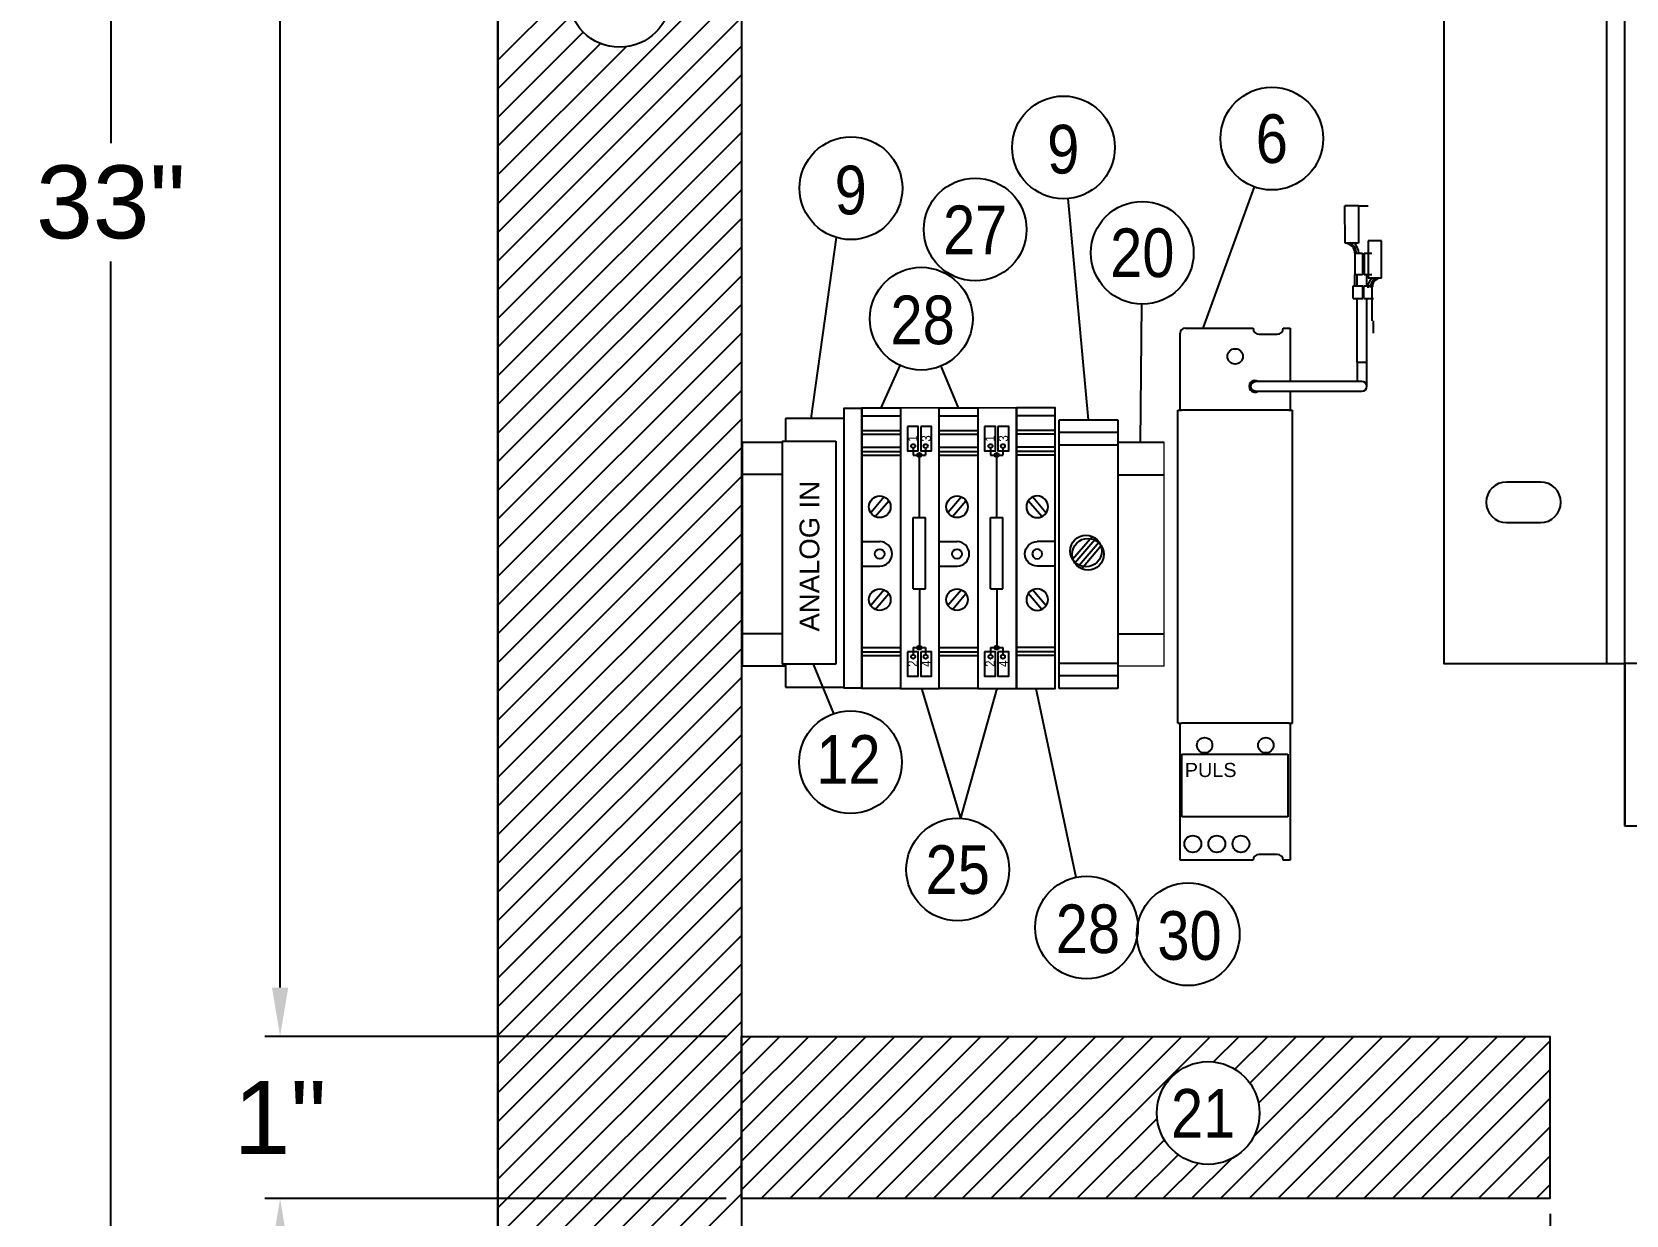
# Model space of a CAD drawing. Header units: inches. Extents: x -38 to 199, y -310 to 64.
# Drawn here: x 38.83 to 48.65, y -65.64 to -58.34 of the extents above; entities that cross this region are included whole.
import ezdxf
from ezdxf.enums import TextEntityAlignment as Align

# ---------------------------------------------------------------- set-up
doc = ezdxf.new("R2010")
doc.units = ezdxf.units.IN
doc.header["$MEASUREMENT"] = 0
for name, color, linetype in [('DETAIL$', 5, 'Continuous'), ('FREE-TEXT', 2, 'Continuous'), ('PLC', 7, 'Continuous')]:
    doc.layers.add(name, color=color, linetype=linetype)
doc.styles.get("Standard").update_dxf_attribs({"font": 'arial.ttf'})
doc.styles.add('TXT', font='txt')
doc.dimstyles.new('Current', dxfattribs={"dimscale": 1.5, "dimtxt": 0.3, "dimasz": 0.2, "dimexe": 0.0625, "dimexo": 0.0625, "dimgap": 0.09, "dimtad": 0, "dimtih": 1, "dimtoh": 1, "dimdec": 4, "dimzin": 0, "dimdsep": 46, "dimlunit": 5, "dimtxsty": 'Standard', "dimcen": 0, "dimclrd": 256, "dimclre": 256, "dimclrt": 256, "dimadec": 0, "dimazin": 0, "dimtfac": 1, "dimtdec": 4, "dimtix": 1, "dimtofl": 0, "dimtmove": 0, "dimatfit": 3, "dimfxl": 1, "dimfrac": 1, "dimtolj": 1, "dimtzin": 0, "dimarcsym": 0})

# ---------------------------------------------------------------- blocks, each defined once
blk = doc.blocks.new('*D187')
at = {"lineweight": -2, "transparency": 16777216}
for p, q in [((40.361, -64.2345), (40.361, -63.9345)), ((43.1083, -64.5345), (40.2673, -64.5345)), ((43.1083, -65.5345), (40.2673, -65.5345)), ((40.361, -65.8345), (40.361, -66.1345))]:
    blk.add_line(p, q, dxfattribs=at)
at = {"transparency": 16777216}
for points in [[(40.311, -64.2345), (40.411, -64.2345), (40.361, -64.5345)], [(40.311, -65.8345), (40.411, -65.8345), (40.361, -65.5345)]]:
    blk.add_solid(points, dxfattribs=at)
at = {"layer": 'DEFPOINTS', "color": 0, "transparency": 16777216}
for p in [(43.2021, -64.5345), (40.361, -65.5345), (43.2021, -65.5345)]:
    blk.add_point(p, dxfattribs=at)
at = {"transparency": 16777216, "insert": (40.361, -65.0345), "char_height": 0.45, "attachment_point": 5}
blk.add_mtext('\\A1;1"', dxfattribs=at)
blk = doc.blocks.new('*D189')
at = {"lineweight": -2, "transparency": 16777216}
for p, q in [((41.6083, -42.8957), (39.2246, -42.8957)), ((39.3183, -43.1957), (39.3183, -59.0308)), ((39.3183, -75.5957), (39.3183, -59.7606)), ((41.6083, -75.8957), (39.2246, -75.8957))]:
    blk.add_line(p, q, dxfattribs=at)
at = {"transparency": 16777216}
for points in [[(39.2683, -43.1957), (39.3683, -43.1957), (39.3183, -42.8957)], [(39.2683, -75.5957), (39.3683, -75.5957), (39.3183, -75.8957)]]:
    blk.add_solid(points, dxfattribs=at)
at = {"layer": 'DEFPOINTS', "color": 0, "transparency": 16777216}
for p in [(41.7021, -42.8957), (39.3183, -75.8957), (41.7021, -75.8957)]:
    blk.add_point(p, dxfattribs=at)
at = {"transparency": 16777216, "insert": (39.3183, -59.3957), "char_height": 0.45, "attachment_point": 5}
blk.add_mtext('\\A1;33"', dxfattribs=at)
blk = doc.blocks.new('*D192')
at = {"lineweight": -2, "transparency": 16777216}
for p, q in [((43.2021, -65.6282), (43.2021, -66.3158)), ((48.1834, -65.6282), (48.1834, -66.3158)), ((43.5021, -66.222), (45.2991, -66.222)), ((47.8834, -66.222), (46.0864, -66.222))]:
    blk.add_line(p, q, dxfattribs=at)
at = {"transparency": 16777216}
for points in [[(43.5021, -66.172), (43.5021, -66.272), (43.2021, -66.222)], [(47.8834, -66.172), (47.8834, -66.272), (48.1834, -66.222)]]:
    blk.add_solid(points, dxfattribs=at)
at = {"layer": 'DEFPOINTS', "color": 0, "transparency": 16777216}
for p in [(43.2021, -65.5345), (48.1834, -65.5345), (48.1834, -66.222)]:
    blk.add_point(p, dxfattribs=at)
at = {"transparency": 16777216, "insert": (45.6927, -66.222), "char_height": 0.45, "attachment_point": 5}
blk.add_mtext('\\A1;5"', dxfattribs=at)
blk = doc.blocks.new('*D194')
at = {"lineweight": -2, "transparency": 16777216}
for p, q in [((43.1083, -50.8957), (40.2673, -50.8957)), ((40.361, -51.1957), (40.361, -57.3502)), ((40.361, -64.2345), (40.361, -58.08)), ((41.594, -64.5345), (40.2673, -64.5345))]:
    blk.add_line(p, q, dxfattribs=at)
at = {"transparency": 16777216}
for points in [[(40.311, -51.1957), (40.411, -51.1957), (40.361, -50.8957)], [(40.311, -64.2345), (40.411, -64.2345), (40.361, -64.5345)]]:
    blk.add_solid(points, dxfattribs=at)
at = {"layer": 'DEFPOINTS', "color": 0, "transparency": 16777216}
for p in [(43.2021, -50.8957), (40.361, -64.5345), (41.6878, -64.5345)]:
    blk.add_point(p, dxfattribs=at)
at = {"transparency": 16777216, "insert": (40.361, -57.7151), "char_height": 0.45, "attachment_point": 5}
blk.add_mtext('\\A1;13.75"', dxfattribs=at)
blk = doc.blocks.new('A$C595E315F')
at = {"color": 8}
for p, q in [((-0.5787, -0.36), (-0.5787, 0)), ((-0.5787, 0), (1.0769, 0)), ((1.0769, 0), (1.0769, -0.36)), ((1.0769, -0.36), (-0.5787, -0.36))]:
    blk.add_line(p, q, dxfattribs=at)
for p, q in [((-0.501, -0.36), (-0.501, 0)), ((-0.4233, -0.36), (-0.4233, 0)), ((0.9215, -0.36), (0.9215, 0)), ((0.9992, -0.36), (0.9992, 0))]:
    blk.add_line(p, q)
blk.add_circle((0.2491, -0.1767), 0.0976, dxfattribs=at)
at = {"layer": 'DETAIL$', "color": 8}
for points in [[(0.3377, -0.2178), (0.1943, -0.0959)], [(0.16, -0.1369), (0.3022, -0.2586)]]:
    blk.add_lwpolyline(points, dxfattribs=at)
blk = doc.blocks.new('11511607')
at = {"color": 8}
blk.add_lwpolyline([(-0.865, -0.238), (-0.865, 0), (0.865, 0), (0.865, -0.238)], close=True, dxfattribs=at)
for points in [[(-0.6383, 0), (-0.6383, -0.238)], [(0.5962, 0), (0.5962, -0.238)]]:
    blk.add_lwpolyline(points, dxfattribs=at)
for centre in [(-0.3169, -0.1101), (0.2551, -0.1101)]:
    blk.add_circle(centre, 0.0666, dxfattribs=at)
at = {"layer": 'DETAIL$', "color": 8}
for points in [[(-0.6604, 0), (-0.6604, -0.238)], [(-0.6124, 0), (-0.6124, -0.238)], [(-0.1104, 0), (-0.1104, -0.1101)], [(0.0407, 0), (0.0407, -0.1101)], [(0.5741, 0), (0.5741, -0.238)], [(0.6221, 0), (0.6221, -0.238)], [(0.7023, 0), (0.7023, -0.238)], [(0.7262, 0), (0.7262, -0.238)], [(0.8151, 0), (0.8151, -0.238)], [(-0.3773, -0.0821), (-0.2796, -0.1652)], [(-0.2562, -0.1372), (-0.3532, -0.0542)], [(0.1947, -0.0821), (0.2925, -0.1652)], [(0.3159, -0.1372), (0.2189, -0.0542)]]:
    blk.add_lwpolyline(points, dxfattribs=at)
blk.add_circle((-0.0349, -0.1101), 0.03, dxfattribs=at)
blk.add_arc((-0.0349, -0.1101), 0.0755, 180, 0, dxfattribs=at)
at = {"color": 6, "style": 'TXT', "flags": 3}
for tag, p in [('MANUF', (-0.865, -0.5272)), ('PART#', (-0.865, -0.7691)), ('DESC', (-0.865, -1.0093))]:
    blk.add_attdef(tag, p, '', height=0.125, dxfattribs=at)
blk = doc.blocks.new('11836816')
at = {"color": 8}
blk.add_lwpolyline([(-0.8631, -0.11), (-0.8631, 0), (0.8631, 0), (0.8631, -0.11)], close=True, dxfattribs=at)
at = {"color": 6, "style": 'TXT', "flags": 3}
for tag, p in [('MANUF', (-0.8631, -0.3992)), ('PART#', (-0.8631, -0.6411)), ('DESC', (-0.8631, -0.8813))]:
    blk.add_attdef(tag, p, '', height=0.125, dxfattribs=at)
blk = doc.blocks.new('screw')
at = {"layer": 'PLC'}
for p, q in [((76.388, 10.4681), (76.2662, 10.3258)), ((76.4289, 10.4337), (76.307, 10.2904))]:
    blk.add_line(p, q, dxfattribs=at)
blk.add_circle((76.3481, 10.379), 0.0976, dxfattribs=at)
blk = doc.blocks.new('30')
at = {"layer": 'FREE-TEXT', "color": 1}
blk.add_circle((75.1155, -11.6432), 0.3164, dxfattribs=at)
at = {"layer": 'FREE-TEXT', "color": 1, "width": 0.85}
blk.add_text('30', height=0.3, dxfattribs=at).set_placement((75.1235, -11.6508), align=Align.MIDDLE)

msp = doc.modelspace()

# ---------------------------------------------------------------- hatches: boundary and pattern name
at = {"layer": 'PLC', "true_color": 0x000000}
h = msp.add_hatch(color=18, dxfattribs=at)
h.dxf.hatch_style = 1
h.paths.add_polyline_path([(44.28606, -60.9525), (44.29872, -60.9525), (44.29872, -60.93984, 0.4142136)])
h.paths.add_polyline_path([(44.28606, -60.9525, 0.4142136), (44.29872, -60.96516, 0.4142136), (44.31138, -60.9525), (44.29872, -60.9525)])
h.paths.add_polyline_path([(44.29872, -60.93984), (44.29872, -60.9525), (44.31138, -60.9525, 0.4142136)])
h = msp.add_hatch(color=18, dxfattribs=at)
h.dxf.hatch_style = 1
h.paths.add_polyline_path([(44.76206, -60.9525), (44.77472, -60.9525), (44.77472, -60.93984, 0.4142136)])
h.paths.add_polyline_path([(44.76206, -60.9525, 0.4142136), (44.77472, -60.96516, 0.4142136), (44.78738, -60.9525), (44.77472, -60.9525)])
h.paths.add_polyline_path([(44.77472, -60.93984), (44.77472, -60.9525), (44.78738, -60.9525, 0.4142136)])
h = msp.add_hatch(color=18, dxfattribs=at)
h.dxf.hatch_style = 1
h.paths.add_polyline_path([(44.28606, -62.13897), (44.29872, -62.13897), (44.29872, -62.12631, 0.4142136)])
h.paths.add_polyline_path([(44.28606, -62.13897, 0.4142136), (44.29872, -62.15163, 0.4142136), (44.31138, -62.13897), (44.29872, -62.13897)])
h.paths.add_polyline_path([(44.29872, -62.12631), (44.29872, -62.13897), (44.31138, -62.13897, 0.4142136)])
h = msp.add_hatch(color=18, dxfattribs=at)
h.dxf.hatch_style = 1
h.paths.add_polyline_path([(44.76206, -62.13897), (44.77472, -62.13897), (44.77472, -62.12631, 0.4142136)])
h.paths.add_polyline_path([(44.76206, -62.13897, 0.4142136), (44.77472, -62.15163, 0.4142136), (44.78738, -62.13897), (44.77472, -62.13897)])
h.paths.add_polyline_path([(44.77472, -62.12631), (44.77472, -62.13897), (44.78738, -62.13897, 0.4142136)])

# ---------------------------------------------------------------- linework, layer by layer
for p, q in [((41.70208, -42.8957), (41.70208, -75.8957)), ((46.36126, -59.30009), (46.04443, -60.1713)), ((47.00309, -59.41747), (46.92002, -59.41749)), ((46.92009, -59.6474), (46.92002, -59.41749)), ((47.00309, -59.41747), (47.06242, -59.41745)), ((47.00309, -59.41747), (47.00315, -59.64738)), ((47.00315, -59.64738), (46.92009, -59.6474)), ((46.9242, -59.64754), (46.9242, -59.6474)), ((46.9275, -59.64785), (46.9275, -59.6474)), ((47.14549, -59.63201), (47.06242, -59.63203)), ((47.06242, -59.63203), (47.06248, -59.86194)), ((47.14555, -59.86192), (47.14549, -59.63201)), ((46.98092, -59.7082), (47.02802, -59.70819)), ((46.98092, -59.7082), (46.98095, -59.8417)), ((47.02802, -59.70819), (47.02806, -59.84169)), ((47.03764, -59.70819), (47.08475, -59.70817)), ((47.03764, -59.70819), (47.03768, -59.84169)), ((47.02806, -59.84169), (46.98095, -59.8417)), ((46.98097, -59.90993), (46.98095, -59.8417)), ((46.99481, -59.90993), (46.99479, -59.8417)), ((47.02805, -59.80815), (47.03767, -59.80815)), ((47.08479, -59.84167), (47.03768, -59.84169)), ((47.05414, -59.90991), (47.05412, -59.84168)), ((47.14555, -59.86192), (47.06248, -59.86194)), ((47.13813, -59.86192), (47.13813, -59.86238)), ((47.14144, -59.86192), (47.14144, -59.86206)), ((46.97059, -59.90994), (47.02992, -59.90992)), ((46.97061, -59.98707), (46.97059, -59.90994)), ((46.97061, -59.98707), (47.02994, -59.98705)), ((46.99493, -60.38073), (46.99483, -59.98706)), ((47.02994, -59.98705), (47.02992, -59.90992)), ((47.03585, -59.90992), (47.09519, -59.9099)), ((47.03588, -59.98705), (47.03585, -59.90992)), ((47.03588, -59.98705), (47.09521, -59.98704)), ((47.05426, -60.38071), (47.05416, -59.98705)), ((47.08475, -59.92275), (47.08479, -60.05625)), ((47.08479, -60.05625), (47.0848, -60.12449)), ((45.93489, -60.1713), (46.3546, -60.1713)), ((46.53922, -60.1713), (46.58292, -60.1713)), ((46.58292, -60.1713), (46.58292, -60.4995)), ((47.09521, -60.20162), (47.09519, -60.12448)), ((45.90475, -60.67563), (45.90475, -60.20144)), ((46.39077, -60.20747), (46.50305, -60.20747)), ((46.99493, -60.38073), (47.05426, -60.38071)), ((46.99493, -60.38073), (46.99496, -60.49939)), ((47.0543, -60.52904), (47.05426, -60.38071)), ((47.02463, -60.49938), (46.36515, -60.49956)), ((46.36516, -60.55889), (47.02465, -60.55872)), ((46.58292, -60.55883), (46.58292, -60.67563)), ((45.89081, -60.67563), (45.91365, -60.67563)), ((45.89081, -62.60394), (45.89081, -60.67563)), ((46.57402, -60.67563), (45.91365, -60.67563)), ((46.57402, -60.67563), (46.59687, -60.67563)), ((46.59687, -62.60394), (46.59687, -60.67563)), ((45.52046, -60.87376), (45.80634, -60.87376)), ((43.45401, -61.07332), (43.20861, -61.07332)), ((45.52046, -61.07376), (45.80634, -61.07376)), ((48.12432, -61.11877), (47.9145, -61.11877)), ((47.9145, -61.36877), (48.12432, -61.36877)), ((43.45401, -62.05332), (43.20861, -62.05332)), ((45.52046, -62.05376), (45.80634, -62.05376)), ((43.20861, -62.25332), (43.20861, -62.25332)), ((45.89081, -62.60394), (45.91365, -62.60394)), ((45.90475, -63.44914), (45.90475, -62.60394)), ((46.57402, -62.60394), (45.91365, -62.60394)), ((46.57402, -62.60394), (46.59687, -62.60394)), ((46.58292, -62.60394), (46.58292, -63.44914)), ((45.91543, -62.79648), (46.56809, -62.79648)), ((45.91543, -63.18214), (45.91543, -62.79648)), ((46.56809, -62.79648), (46.56809, -63.18214)), ((46.56809, -63.18214), (45.91543, -63.18214)), ((46.50305, -63.41297), (46.39077, -63.41297)), ((46.3546, -63.44914), (45.90475, -63.44914)), ((46.58292, -63.44914), (46.53922, -63.44914))]:
    msp.add_line(p, q)
at = {"color": 8, "linetype": 'Continuous'}
for p, q in [((41.70208, -59.40351), (43.20208, -57.90351)), ((41.70208, -59.58029), (43.20208, -58.08029)), ((41.70208, -58.51963), (42.13816, -58.08354)), ((41.70208, -58.69641), (42.15816, -58.24033)), ((41.70208, -59.75707), (43.20208, -58.25707)), ((41.70208, -58.87318), (42.22834, -58.34692)), ((41.70208, -59.04996), (42.33493, -58.4171)), ((41.70208, -59.93384), (43.20208, -58.43384)), ((41.70208, -59.22674), (42.49172, -58.4371)), ((41.70208, -60.11062), (43.20208, -58.61062)), ((41.70208, -60.2874), (43.20208, -58.7874)), ((41.70208, -60.46417), (43.20208, -58.96417)), ((41.70208, -60.64095), (43.20208, -59.14095)), ((41.70208, -60.81773), (43.20208, -59.31773)), ((41.70208, -60.9945), (43.20208, -59.4945)), ((41.70208, -61.17128), (43.20208, -59.67128)), ((41.70208, -61.34806), (43.20208, -59.84806)), ((41.70208, -61.52483), (43.20208, -60.02483)), ((41.70208, -61.70161), (43.20208, -60.20161)), ((41.70208, -61.87839), (43.20208, -60.37839)), ((41.70208, -62.05516), (43.20208, -60.55516)), ((41.70208, -62.23194), (43.20208, -60.73194)), ((41.70208, -62.40872), (43.20208, -60.90872)), ((41.70208, -62.58549), (43.20208, -61.08549)), ((41.70208, -62.76227), (43.20208, -61.26227)), ((41.70208, -62.93905), (43.20208, -61.43905)), ((41.70208, -63.11582), (43.20208, -61.61582)), ((41.70208, -63.2926), (43.20208, -61.7926)), ((41.70208, -63.46938), (43.20208, -61.96938)), ((41.70208, -63.64615), (43.20208, -62.14615)), ((41.70208, -63.82293), (43.20208, -62.32293)), ((41.70208, -63.99971), (43.20208, -62.49971)), ((41.70208, -64.17648), (43.20208, -62.67648)), ((41.70208, -64.35326), (43.20208, -62.85326)), ((41.70208, -64.53004), (43.20208, -63.03004)), ((41.70208, -64.70681), (43.20208, -63.20681)), ((41.70208, -64.88359), (43.20208, -63.38359)), ((41.70208, -65.06037), (43.20208, -63.56037)), ((41.70208, -65.23714), (43.20208, -63.73714)), ((41.70208, -65.41392), (43.20208, -63.91392)), ((41.70208, -65.5907), (43.20208, -64.0907)), ((41.70208, -65.76747), (43.20208, -64.26747)), ((41.70208, -65.94425), (43.20208, -64.44425)), ((43.20208, -64.5956), (43.26319, -64.53449)), ((43.20208, -64.77238), (43.43997, -64.53449)), ((43.20208, -64.94916), (43.61675, -64.53449)), ((43.20208, -65.12593), (43.79353, -64.53449)), ((43.20208, -65.30271), (43.9703, -64.53449)), ((43.20208, -65.47949), (44.14708, -64.53449)), ((43.32386, -65.53449), (44.32386, -64.53449)), ((43.50063, -65.53449), (44.50063, -64.53449)), ((43.67741, -65.53449), (44.67741, -64.53449)), ((43.85419, -65.53449), (44.85419, -64.53449)), ((44.03096, -65.53449), (45.03096, -64.53449)), ((44.20774, -65.53449), (45.20774, -64.53449)), ((44.38452, -65.53449), (45.38452, -64.53449)), ((44.56129, -65.53449), (45.56129, -64.53449)), ((44.73807, -65.53449), (45.73807, -64.53449)), ((44.91485, -65.53449), (45.91485, -64.53449)), ((45.09162, -65.53449), (46.09162, -64.53449)), ((46.1106, -64.69229), (46.2684, -64.53449)), ((46.15228, -65.53449), (47.15228, -64.53449)), ((46.24248, -64.73718), (46.44518, -64.53449)), ((46.32906, -65.53449), (47.32906, -64.53449)), ((46.33398, -64.82246), (46.62195, -64.53449)), ((46.35854, -65.15145), (46.97551, -64.53449)), ((46.38751, -64.94571), (46.79873, -64.53449)), ((46.50584, -65.53449), (47.50584, -64.53449)), ((46.68261, -65.53449), (47.68261, -64.53449)), ((46.85939, -65.53449), (47.85939, -64.53449)), ((47.03617, -65.53449), (48.03617, -64.53449)), ((47.21294, -65.53449), (48.18261, -64.56482)), ((41.70208, -66.12103), (43.20208, -64.62103)), ((41.70208, -66.2978), (43.20208, -64.7978)), ((47.38972, -65.53449), (48.18261, -64.74159)), ((41.70208, -66.47458), (43.20208, -64.97458)), ((47.5665, -65.53449), (48.18261, -64.91837)), ((45.2684, -65.53449), (45.76245, -65.04043)), ((47.74327, -65.53449), (48.18261, -65.09515)), ((41.70208, -66.65136), (43.20208, -65.15136)), ((45.44518, -65.53449), (45.80735, -65.17232)), ((45.62195, -65.53449), (45.89252, -65.26392)), ((45.97551, -65.53449), (46.22162, -65.28837)), ((47.92005, -65.53449), (48.18261, -65.27192)), ((41.70208, -66.82813), (43.20208, -65.32813)), ((45.79873, -65.53449), (46.01587, -65.31734)), ((48.09683, -65.53449), (48.18261, -65.4487)), ((41.70208, -67.00491), (43.20208, -65.50491))]:
    msp.add_line(p, q, dxfattribs=at)
at = {"color": 1}
for p, q in [((43.785, -59.61117), (43.6293, -60.72677)), ((43.64497, -62.24208), (43.77016, -62.54611)), ((44.31226, -62.39157), (44.55125, -63.19096)), ((44.7765, -62.39157), (44.55125, -63.19096))]:
    msp.add_line(p, q, dxfattribs=at)
at = {"color": 7, "lineweight": 0}
for p, q in [((43.20861, -60.87332), (43.20861, -60.87332)), ((45.52046, -60.87376), (45.80634, -60.87376)), ((45.80634, -62.25376), (45.80634, -60.87376)), ((43.20861, -62.25332), (43.20861, -62.25332)), ((45.80634, -62.25376), (45.52046, -62.25376))]:
    msp.add_line(p, q, dxfattribs=at)
for points in [[(41.70208, -42.8957), (43.20208, -42.8957), (43.20208, -75.8957), (41.70208, -75.8957)], [(48.64441, -56.23667), (47.52983, -56.23667), (47.52983, -62.23667), (48.64441, -62.23667)], [(48.64441, -56.23667), (48.52983, -56.23667), (48.52983, -62.23667), (48.64441, -62.23667)], [(48.64441, -62.23667), (48.64441, -63.23667), (61.58749, -63.23667), (61.58749, -62.23667)], [(43.20208, -65.53449), (43.20208, -64.53449), (48.18261, -64.53449), (48.18261, -65.53449)]]:
    msp.add_lwpolyline(points, close=True)
at = {"flags": 128}
msp.add_lwpolyline([(46.36783, -60.55877), (46.36412, -60.5582), (46.36053, -60.5572), (46.35724, -60.55584), (46.354, -60.55399), (46.35098, -60.55177), (46.34839, -60.54933), (46.34605, -60.54646), (46.34403, -60.54328), (46.34249, -60.54004), (46.34138, -60.53655), (46.34067, -60.53285), (46.34042, -60.52923), (46.34067, -60.52562), (46.34138, -60.52191), (46.34248, -60.51842), (46.34403, -60.51518), (46.34604, -60.512), (46.34837, -60.50913), (46.35097, -60.50669), (46.35399, -60.50447), (46.35723, -60.50262), (46.36051, -60.50125), (46.3641, -60.50025), (46.36781, -60.49968)], dxfattribs=at)
at = {"color": 1}
for points in [[(44.22438, -60.77741), (44.22438, -60.92639), (44.29096, -60.92639), (44.29096, -60.77741)], [(44.30647, -60.77741), (44.30647, -60.92639), (44.37305, -60.92639), (44.37305, -60.77741)], [(44.70038, -60.77741), (44.70038, -60.92639), (44.76696, -60.92639), (44.76696, -60.77741)], [(44.78247, -60.77741), (44.78247, -60.92639), (44.84905, -60.92639), (44.84905, -60.77741)], [(44.22438, -62.16507), (44.22438, -62.31405), (44.29096, -62.31405), (44.29096, -62.16507)], [(44.30647, -62.16507), (44.30647, -62.31405), (44.37305, -62.31405), (44.37305, -62.16507)], [(44.70038, -62.16507), (44.70038, -62.31405), (44.76696, -62.31405), (44.76696, -62.16507)], [(44.78247, -62.16507), (44.78247, -62.31405), (44.84905, -62.31405), (44.84905, -62.16507)]]:
    msp.add_lwpolyline(points, close=True, dxfattribs=at)
msp.add_lwpolyline([(43.47492, -62.25332), (43.20861, -62.25332), (43.20861, -60.87332), (43.45401, -60.87332)])
for centre, radius in [((42.45208, -58.12318), 0.31641), ((46.4694, -59.00273), 0.31641), ((45.67145, -59.706), 0.31641), ((46.24384, -60.34461), 0.04747), ((46.05545, -62.74083), 0.04747), ((46.43222, -62.74083), 0.04747), ((45.98259, -63.34892), 0.05192), ((46.13092, -63.34892), 0.05192), ((46.27925, -63.34892), 0.05192), ((46.07708, -65.00691), 0.31641)]:
    msp.add_circle(centre, radius)
msp.add_circle((43.87408, -62.84496), 0.31641, dxfattribs=at)
for centre, radius, start, end in [((46.9201, -59.70822), 0.06082, 83.010475, 86.13955), ((46.9201, -59.70822), 0.06082, 0.015202, 83.010475), ((46.9201, -59.70822), 0.06972, 0.015202, 60.746963), ((46.9201, -59.70822), 0.08455, 0.015202, 46.011774), ((47.14557, -59.92274), 0.08455, 134.018629, 180.015202), ((47.14557, -59.92274), 0.06972, 119.28344, 180.015202), ((47.14557, -59.92274), 0.06082, 97.019928, 180.015202), ((47.14557, -59.92274), 0.06082, 93.890853, 97.019928), ((45.93489, -60.20144), 0.03014, 90, 180), ((46.39077, -60.1713), 0.03617, 180, 270), ((46.50305, -60.1713), 0.03617, 270, 0), ((46.36515, -60.52922), 0.03579, 55.995349, 304.035055), ((47.02464, -60.52905), 0.02967, 270.015202, 90.015202), ((47.9145, -61.24377), 0.125, 90, 270), ((48.12432, -61.24377), 0.125, 270, 90), ((46.39077, -63.44914), 0.03617, 90, 180), ((46.50305, -63.44914), 0.03617, 0, 90)]:
    msp.add_arc(centre, radius, start, end)
at = {"layer": 'FREE-TEXT', "color": 1}
for centre in [(45.18616, -59.05681), (43.87729, -59.30853), (44.64218, -59.56263), (44.31037, -60.11214), (44.53443, -63.50692), (45.32843, -63.86414)]:
    msp.add_circle(centre, 0.31641, dxfattribs=at)
at = {"layer": 'PLC', "color": 1}
for p, q in [((45.34045, -60.73595), (45.21511, -59.37189)), ((44.06334, -60.66157), (44.18062, -60.40072)), ((44.53934, -60.66157), (44.43208, -60.4042)), ((43.83495, -60.72677), (43.47492, -60.72677)), ((43.47492, -60.72677), (43.47492, -60.86708)), ((43.83495, -62.3824), (43.83495, -60.72677)), ((43.45401, -60.86708), (43.47492, -60.86708)), ((43.45401, -60.86708), (43.45401, -62.24208)), ((43.47492, -60.86708), (43.78495, -60.86708)), ((43.78495, -60.86708), (43.78495, -62.24208)), ((43.47492, -62.24208), (43.45401, -62.24208)), ((43.47492, -62.24208), (43.47492, -62.3824)), ((43.78495, -62.24208), (43.47492, -62.24208)), ((43.47492, -62.3824), (43.83495, -62.3824))]:
    msp.add_line(p, q, dxfattribs=at)
at = {"layer": 'PLC'}
for p, q in [((45.66041, -60.87376), (45.66846, -60.02239)), ((44.42034, -60.66157), (44.18234, -60.66352)), ((44.18234, -60.66352), (44.18234, -62.39157)), ((44.42034, -62.39157), (44.42034, -60.66157)), ((44.89634, -60.66157), (44.65834, -60.66352)), ((44.65834, -60.66352), (44.65834, -62.39157)), ((44.89634, -62.39157), (44.89634, -60.66157)), ((44.26041, -60.90978), (44.26041, -60.92671)), ((44.26041, -60.92663), (44.26041, -60.9525)), ((44.26041, -60.9525), (44.29872, -60.9525)), ((44.29872, -61.33801), (44.29872, -60.9525)), ((44.29872, -60.9525), (44.33702, -60.9525)), ((44.33702, -60.9097), (44.33702, -60.92663)), ((44.33702, -60.92663), (44.33702, -60.9525)), ((44.73641, -60.90978), (44.73641, -60.92671)), ((44.73641, -60.92663), (44.73641, -60.9525)), ((44.73641, -60.9525), (44.77472, -60.9525)), ((44.77472, -61.33801), (44.77472, -60.9525)), ((44.77472, -60.9525), (44.81302, -60.9525)), ((44.81302, -60.9097), (44.81302, -60.92663)), ((44.81302, -60.92663), (44.81302, -60.9525)), ((44.26041, -61.77693), (44.26041, -61.33801)), ((44.26041, -61.33801), (44.29872, -61.33801)), ((44.29872, -61.33801), (44.33702, -61.33801)), ((44.33702, -61.77693), (44.33702, -61.33801)), ((44.73641, -61.77693), (44.73641, -61.33801)), ((44.73641, -61.33801), (44.77472, -61.33801)), ((44.77472, -61.33801), (44.81302, -61.33801)), ((44.81302, -61.77693), (44.81302, -61.33801)), ((44.26041, -61.77693), (44.29872, -61.77693)), ((44.29872, -61.77693), (44.33702, -61.77693)), ((44.29872, -61.77693), (44.29872, -62.12631)), ((44.73641, -61.77693), (44.77472, -61.77693)), ((44.77472, -61.77693), (44.81302, -61.77693)), ((44.77472, -61.77693), (44.77472, -62.12631)), ((44.26041, -62.13897), (44.28606, -62.13897)), ((44.26041, -62.13897), (44.26041, -62.182)), ((44.31138, -62.13897), (44.33702, -62.13897)), ((44.33702, -62.13897), (44.33702, -62.182)), ((44.73641, -62.13897), (44.76206, -62.13897)), ((44.73641, -62.13897), (44.73641, -62.182)), ((44.78738, -62.13897), (44.81302, -62.13897)), ((44.81302, -62.13897), (44.81302, -62.182)), ((44.26041, -62.16507), (44.26041, -62.182)), ((44.33702, -62.16507), (44.33702, -62.182)), ((44.73641, -62.16507), (44.73641, -62.182)), ((44.81302, -62.16507), (44.81302, -62.182)), ((48.64441, -63.23667), (48.64441, -62.22024)), ((44.18234, -62.39157), (44.42034, -62.39157)), ((44.65834, -62.39157), (44.89634, -62.39157)), ((45.01534, -62.39157), (45.26263, -63.55465))]:
    msp.add_line(p, q, dxfattribs=at)
for centre in [(44.26041, -60.89712), (44.29872, -60.9525), (44.33702, -60.89712), (44.73641, -60.89712), (44.77472, -60.9525), (44.81302, -60.89712), (44.29872, -62.13897), (44.77472, -62.13897), (44.26041, -62.19466), (44.33702, -62.19466), (44.73641, -62.19466), (44.81302, -62.19466)]:
    msp.add_circle(centre, 0.01266, dxfattribs=at)

# ---------------------------------------------------------------- block references
at = {"color": 1, "rotation": 90}
for name, p in [('11836816', (43.83434, -61.52657)), ('11511607', (43.94434, -61.52657)), ('11511607', (44.42034, -61.52657))]:
    msp.add_blockref(name, p, dxfattribs=at)
at = {"color": 1, "xscale": -1, "rotation": 270}
msp.add_blockref('11511607', (45.13434, -61.52657), dxfattribs=at)
at = {"rotation": 90}
msp.add_blockref('A$C595E315F', (45.16043, -61.81287), dxfattribs=at)
at = {"layer": 'PLC'}
for name, p in [('screw', (-31.0237, -71.92298)), ('30', (-29.16097, -52.26223))]:
    msp.add_blockref(name, p, dxfattribs=at)

# ---------------------------------------------------------------- texts
at = {"width": 0.85}
for s, p in [('6', (46.4694, -59.00273)), ('20', (45.67145, -59.706)), ('21', (46.04623, -65.00691))]:
    msp.add_text(s, height=0.3, dxfattribs=at).set_placement(p, align=Align.MIDDLE)
for s, p in [('1', (44.25714, -60.85049)), ('3', (44.33958, -60.85049)), ('1', (44.73314, -60.85049)), ('3', (44.81558, -60.85049)), ('2', (44.25714, -62.23814)), ('4', (44.33958, -62.23814)), ('2', (44.73314, -62.23814)), ('4', (44.81558, -62.23814))]:
    msp.add_text(s, height=0.06, rotation=90, dxfattribs=at).set_placement(p, align=Align.MIDDLE)
at = {"color": 1}
for s, p in [('IN', (43.6214, -61.1966)), ('ANALOG', (43.6214, -61.68674))]:
    msp.add_text(s, height=0.121446, rotation=90, dxfattribs=at).set_placement(p, align=Align.MIDDLE)
at = {"color": 1, "width": 0.85}
msp.add_text('12', height=0.3, dxfattribs=at).set_placement((43.86161, -62.82627), align=Align.MIDDLE)
at = {"color": 0, "linetype": 'Continuous', "insert": (45.93308, -62.89361), "char_height": 0.0874004, "width": 0.8740039, "attachment_point": 4}
msp.add_mtext('{\\fArialMT|b0|i0|c0|p15;PULS}', dxfattribs=at)
at = {"layer": 'FREE-TEXT', "color": 1, "width": 0.85}
for s, p in [('9', (45.18462, -59.06752)), ('9', (43.87575, -59.31923)), ('27', (44.64218, -59.56263)), ('28', (44.31842, -60.11974)), ('25', (44.53443, -63.50692)), ('28', (45.33649, -63.87173))]:
    msp.add_text(s, height=0.3, dxfattribs=at).set_placement(p, align=Align.MIDDLE)

# ---------------------------------------------------------------- dimensions: what is measured, and where the dimension line sits
for base, p1, p2, picture, middle in [((39.31832, -75.8957), (41.70208, -42.8957), (41.70208, -75.8957), '*D189', (39.31832, -59.3957)), ((40.36102, -65.53449), (43.20208, -64.53449), (43.20208, -65.53449), '*D187', (40.36102, -65.03449))]:
    dim = msp.add_linear_dim(base=base, p1=p1, p2=p2, angle=90, dimstyle='Current', override={"dimpost": '"'})
    dim.commit()
    dim.dimension.update_dxf_attribs({"geometry": picture, "text_midpoint": middle})
dim = msp.add_linear_dim(base=(40.36102, -64.53449), p1=(43.20208, -50.8957), p2=(41.6878, -64.53449), angle=90, text='13.75"', dimstyle='Current', override={"dimpost": '"'})
dim.commit()
dim.dimension.update_dxf_attribs({"geometry": '*D194', "text_midpoint": (40.36102, -57.71509)})
dim = msp.add_linear_dim(base=(48.18342, -66.22204), p1=(43.20208, -65.53449), p2=(48.18342, -65.53449), text='5"', dimstyle='Current', override={"dimpost": '"'})
dim.commit()
dim.dimension.update_dxf_attribs({"geometry": '*D192', "text_midpoint": (45.69275, -66.22204)})

doc.saveas('drawing.dxf')
